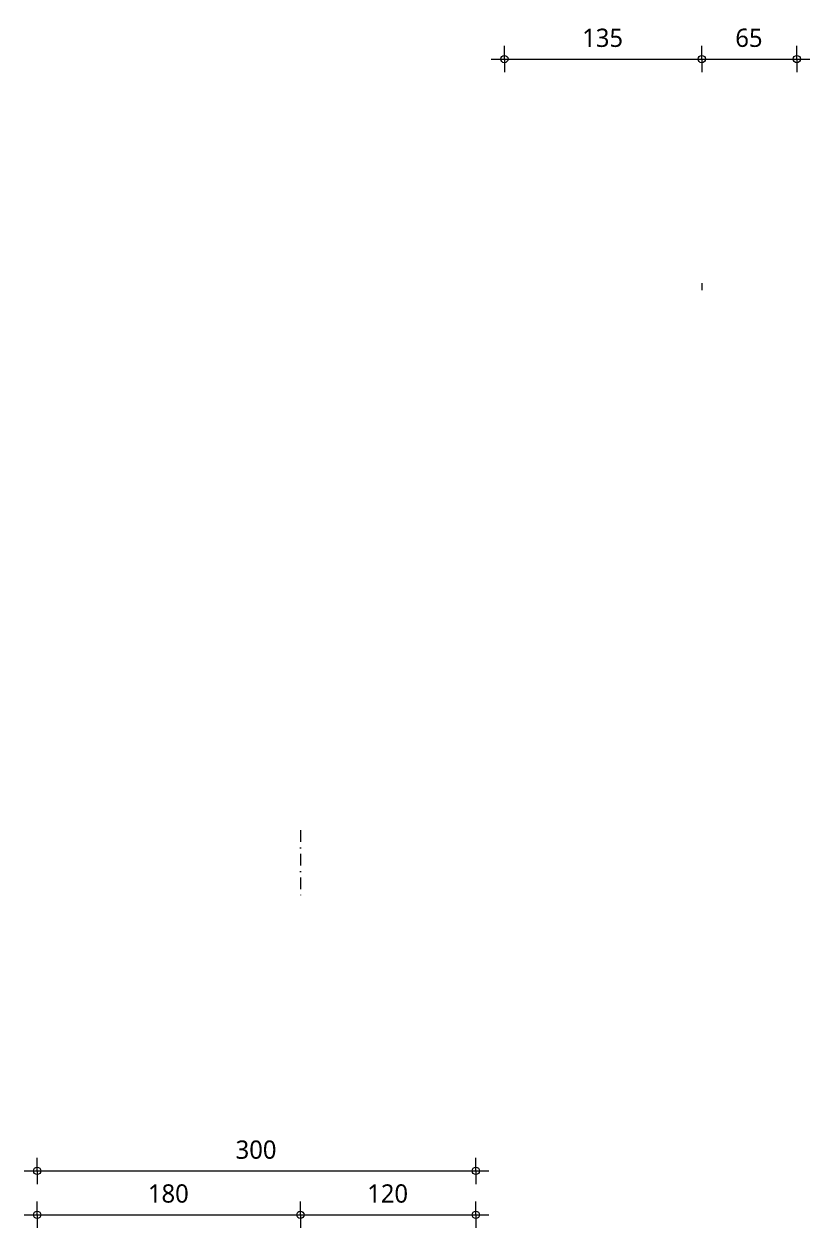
# Model space of a CAD drawing. Header units: millimetres. Extents: x -435 to 27166, y -19117 to 26500.
# Drawn here: x 7220 to 7758, y -6600 to -5776 of the extents above; entities that cross this region are included whole.
import ezdxf

# ---------------------------------------------------------------- set-up
doc = ezdxf.new("R2010")
doc.units = ezdxf.units.MM
doc.linetypes.add('MV_stramien', pattern=[16, 8, -4, 0, -4])
for name, color, linetype, lineweight in [('A-ANNO-DIMS', 211, 'Continuous', 13), ('A-ANNO-DIMS-5', 211, 'Continuous', 13), ('A-DETL', 90, 'Continuous', 13)]:
    doc.layers.add(name, color=color, linetype=linetype, lineweight=lineweight)
doc.styles.add('Segoe UI_3', font='segoeui.ttf', dxfattribs={"height": 12.5})
doc.dimstyles.new('2_5_mm_5', dxfattribs={"dimscale": 304.8, "dimtxt": 13.092049, "dimasz": 0.016404, "dimexe": 0.029528, "dimexo": 0.0625, "dimgap": 0.014764, "dimtad": 1, "dimdec": 0, "dimzin": 0, "dimdsep": 46, "dimtxsty": 'Segoe UI_3', "dimblk1": 'DOTBLANK', "dimblk2": 'DOTBLANK', "dimsah": 1, "dimcen": 0.09, "dimdle": 0.029528, "dimazin": 0, "dimtfac": 1, "dimtdec": 4, "dimtix": 1, "dimtmove": 0, "dimatfit": 3, "dimfxl": 0.029528, "dimfxlon": 1, "dimtvp": 1, "dimtfill": 1, "dimtolj": 1, "dimtzin": 0, "dimarcsym": 2})

# ---------------------------------------------------------------- blocks, each defined once
blk = doc.blocks.new('DIMBLOCK545-Details Appartement')
at = {"layer": 'A-ANNO-DIMS-5'}
for p, q in [((7548.55, -5800.28), (7548.55, -5791.28)), ((7683.55, -5800.28), (7683.55, -5791.28)), ((7539.55, -5800.28), (7683.55, -5800.28)), ((7548.55, -5800.28), (7548.55, -5809.28)), ((7683.55, -5800.28), (7683.55, -5809.28))]:
    blk.add_line(p, q, dxfattribs=at)
for centre in [(7548.55, -5800.28), (7683.55, -5800.28)]:
    blk.add_circle(centre, 2.5, dxfattribs=at)
at = {"layer": 'A-ANNO-DIMS-5', "color": 0, "insert": (7601.76, -5779.48), "char_height": 12.5, "width": 34.2774, "attachment_point": 1, "line_spacing_factor": 1.142579, "style": 'Segoe UI_3', "bg_fill": 3, "box_fill_scale": 1.25, "bg_fill_color": 9, "bg_fill_true_color": 13158600, "bg_fill_transparency": 0}
blk.add_mtext('135', dxfattribs=at)
blk = doc.blocks.new('_DotBlank')
at = {"color": 0, "linetype": 'ByBlock', "lineweight": -2}
blk.add_line((-0.5, 0), (-1, 0), dxfattribs=at)
blk.add_circle((0, 0), 0.5, dxfattribs=at)
blk = doc.blocks.new('DIMBLOCK546-Details Appartement')
at = {"layer": 'A-ANNO-DIMS-5'}
for p, q in [((7683.55, -5800.28), (7683.55, -5791.28)), ((7748.55, -5800.28), (7748.55, -5791.28)), ((7683.55, -5800.28), (7757.55, -5800.28)), ((7683.55, -5800.28), (7683.55, -5809.28)), ((7748.55, -5800.28), (7748.55, -5809.28))]:
    blk.add_line(p, q, dxfattribs=at)
for centre in [(7683.55, -5800.28), (7748.55, -5800.28)]:
    blk.add_circle(centre, 2.5, dxfattribs=at)
at = {"layer": 'A-ANNO-DIMS-5', "color": 0, "insert": (7706.52, -5779.48), "char_height": 12.5, "width": 22.8516, "attachment_point": 1, "line_spacing_factor": 1.142579, "style": 'Segoe UI_3', "bg_fill": 3, "box_fill_scale": 1.25, "bg_fill_color": 9, "bg_fill_true_color": 13158600, "bg_fill_transparency": 0}
blk.add_mtext('65', dxfattribs=at)
blk = doc.blocks.new('DIMBLOCK550-Details Appartement')
at = {"layer": 'A-ANNO-DIMS-5'}
for p, q in [((7228.99, -6590.8), (7228.99, -6581.8)), ((7408.99, -6590.8), (7408.99, -6581.8)), ((7219.99, -6590.8), (7408.99, -6590.8)), ((7228.99, -6590.8), (7228.99, -6599.8)), ((7408.99, -6590.8), (7408.99, -6599.8))]:
    blk.add_line(p, q, dxfattribs=at)
for centre in [(7228.99, -6590.8), (7408.99, -6590.8)]:
    blk.add_circle(centre, 2.5, dxfattribs=at)
at = {"layer": 'A-ANNO-DIMS-5', "color": 0, "insert": (7304.71, -6569.99), "char_height": 12.5, "width": 34.2774, "attachment_point": 1, "line_spacing_factor": 1.142579, "style": 'Segoe UI_3', "bg_fill": 3, "box_fill_scale": 1.25, "bg_fill_color": 9, "bg_fill_true_color": 13158600, "bg_fill_transparency": 0}
blk.add_mtext('180', dxfattribs=at)
blk = doc.blocks.new('DIMBLOCK551-Details Appartement')
at = {"layer": 'A-ANNO-DIMS-5'}
for p, q in [((7408.99, -6590.8), (7408.99, -6581.8)), ((7528.99, -6590.8), (7528.99, -6581.8)), ((7408.99, -6590.8), (7537.99, -6590.8)), ((7408.99, -6590.8), (7408.99, -6599.8)), ((7528.99, -6590.8), (7528.99, -6599.8))]:
    blk.add_line(p, q, dxfattribs=at)
for centre in [(7408.99, -6590.8), (7528.99, -6590.8)]:
    blk.add_circle(centre, 2.5, dxfattribs=at)
at = {"layer": 'A-ANNO-DIMS-5', "color": 0, "insert": (7454.71, -6569.99), "char_height": 12.5, "width": 34.2774, "attachment_point": 1, "line_spacing_factor": 1.142579, "style": 'Segoe UI_3', "bg_fill": 3, "box_fill_scale": 1.25, "bg_fill_color": 9, "bg_fill_true_color": 13158600, "bg_fill_transparency": 0}
blk.add_mtext('120', dxfattribs=at)
blk = doc.blocks.new('DIMBLOCK552-Details Appartement')
at = {"layer": 'A-ANNO-DIMS-5'}
for p, q in [((7228.99, -6560.8), (7228.99, -6551.8)), ((7528.99, -6560.8), (7528.99, -6551.8)), ((7219.99, -6560.8), (7537.99, -6560.8)), ((7228.99, -6560.8), (7228.99, -6569.8)), ((7528.99, -6560.8), (7528.99, -6569.8))]:
    blk.add_line(p, q, dxfattribs=at)
for centre in [(7228.99, -6560.8), (7528.99, -6560.8)]:
    blk.add_circle(centre, 2.5, dxfattribs=at)
at = {"layer": 'A-ANNO-DIMS-5', "color": 0, "insert": (7364.71, -6539.99), "char_height": 12.5, "width": 34.2774, "attachment_point": 1, "line_spacing_factor": 1.142579, "style": 'Segoe UI_3', "bg_fill": 3, "box_fill_scale": 1.25, "bg_fill_color": 9, "bg_fill_true_color": 13158600, "bg_fill_transparency": 0}
blk.add_mtext('300', dxfattribs=at)

msp = doc.modelspace()

# ---------------------------------------------------------------- linework, layer by layer
at = {"layer": 'A-DETL', "linetype": 'MV_stramien', "lineweight": 18}
for p, q in [((7683.55, -5953.67), (7683.55, -5958.43)), ((7408.99, -6327.81), (7408.99, -6373.9))]:
    msp.add_line(p, q, dxfattribs=at)

# ---------------------------------------------------------------- dimensions: what is measured, and where the dimension line sits
at = {"layer": 'A-ANNO-DIMS'}
for base, p1, p2, override, picture, middle in [((7683.55, -5800.28), (7548.55, -5791.28), (7683.55, -5791.28), {"dimpost": '<>', "dimfxl": 134.999776}, 'DIMBLOCK545-Details Appartement', (7616.05, -5789.29)), ((7408.99, -6590.8), (7228.99, -6599.8), (7408.99, -6599.8), {"dimpost": '<>', "dimfxl": 180}, 'DIMBLOCK550-Details Appartement', (7318.99, -6579.8))]:
    dim = msp.add_linear_dim(base=base, p1=p1, p2=p2, dimstyle='2_5_mm_5', override=override, dxfattribs=at)
    dim.commit()
    dim.dimension.update_dxf_attribs({"geometry": picture, "text_midpoint": middle})

# ---------------------------------------------------------------- next in the draw order: dimensions: what is measured, and where the dimension line sits
for base, p1, p2, override, picture, middle in [((7748.55, -5800.28), (7683.55, -5791.28), (7748.55, -5791.28), {"dimpost": '<>', "dimfxl": 65.000233}, 'DIMBLOCK546-Details Appartement', (7716.05, -5789.32)), ((7528.99, -6590.8), (7408.99, -6599.8), (7528.99, -6599.8), {"dimpost": '<>', "dimfxl": 119.999707}, 'DIMBLOCK551-Details Appartement', (7468.99, -6579.8))]:
    dim = msp.add_linear_dim(base=base, p1=p1, p2=p2, dimstyle='2_5_mm_5', override=override, dxfattribs=at)
    dim.commit()
    dim.dimension.update_dxf_attribs({"geometry": picture, "text_midpoint": middle})

# ---------------------------------------------------------------- next in the draw order: dimensions: what is measured, and where the dimension line sits
dim = msp.add_linear_dim(base=(7528.99, -6560.8), p1=(7228.99, -6569.8), p2=(7528.99, -6569.8), dimstyle='2_5_mm_5', override={"dimpost": '<>', "dimfxl": 299.999707}, dxfattribs=at)
dim.commit()
dim.dimension.update_dxf_attribs({"geometry": 'DIMBLOCK552-Details Appartement', "text_midpoint": (7378.99, -6549.83)})

doc.saveas('drawing.dxf')
